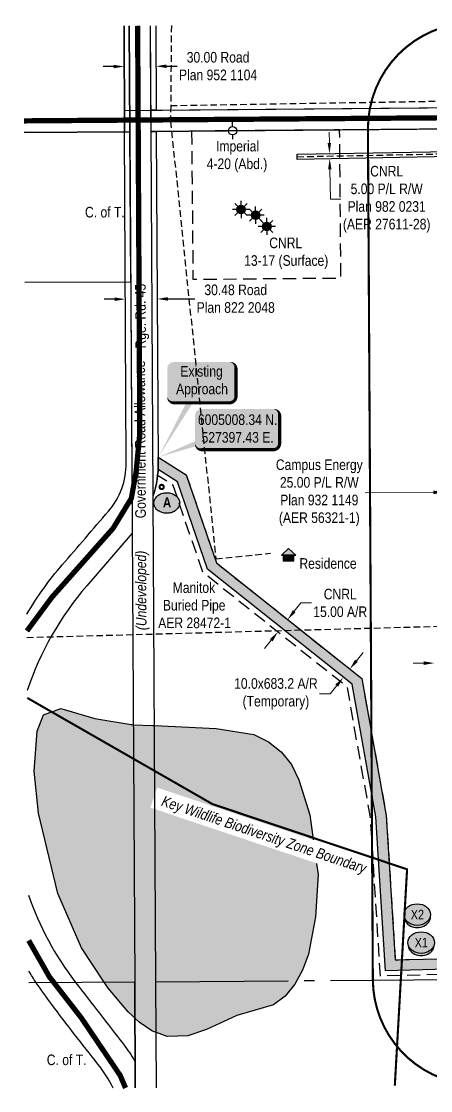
# Model space of a CAD drawing. Extents: x 526030 to 529979, y 6004414 to 6007217.
# Drawn here: x 527274 to 527661, y 6004414 to 6005424 of the extents above; entities that cross this region are included whole.
import ezdxf
from ezdxf.enums import TextEntityAlignment as Align

# ---------------------------------------------------------------- set-up
doc = ezdxf.new("R2010")
doc.units = 0
doc.header["$LTSCALE"] = 5
doc.header["$PDSIZE"] = 0.5
for name, pattern in [('DASHDOT2', [12.7, 6.35, -3.175, 0, -3.175]), ('foc-ACCESSROAD', [3.75, 2.5, -1.25]), ('foc-QUARTERLINE', [33, 25, -3, 2, -3]), ('foc-TIELINE', [1.875, 1.25, -0.625]), ('UG_PIPE', [1.875, 1.25, -0.625])]:
    doc.linetypes.add(name, pattern=pattern)
doc.layers.get('Defpoints').update_dxf_attribs({"color": 9})
for name, color, linetype in [('30', 20, 'Continuous'), ('AS-PIPE-UG', 44, 'UG_PIPE'), ('AS-PIPE-UG-T', 44, 'Continuous'), ('AS-RESIDENCE', 14, 'Continuous'), ('AS-ROADS', 254, 'Continuous'), ('AS-TELUS', 224, 'foc-TEL'), ('AS-WILDLIFE', 131, 'DASHDOT2'), ('CG-NOTES', 7, 'Continuous'), ('DETAIL-T', 7, 'Continuous'), ('F-AR', 190, 'foc-ACCESSROAD'), ('F-RW', 190, 'Continuous'), ('F-WS', 190, 'foc-ACCESSROAD'), ('F-WS-S', 190, 'Continuous'), ('L-ROAD-T', 7, 'Continuous'), ('L-SEC', 7, 'Continuous'), ('L-SECQ', 8, 'foc-QUARTERLINE'), ('L-TITLEDB', 4, 'Continuous'), ('L-TITLEDB-T', 4, 'Continuous'), ('P-BUFFER-YELLOW', 50, 'foc-TIELINE'), ('P-CROSSINGS', 250, 'Continuous'), ('P-TEMP-H', 41, 'Continuous'), ('P-TEMP_ACCESS ROAD', 46, 'Continuous'), ('T-WATER', 160, 'Continuous'), ('T-WATER-H', 133, 'Continuous')]:
    doc.layers.add(name, color=color, linetype=linetype)
for name, color, linetype, lineweight in [('F-AR-T', 190, 'Continuous', 9), ('F-RW-T', 190, 'Continuous', 9), ('F-WS-T', 190, 'Continuous', 9), ('P-TEMP-T', 46, 'Continuous', 18), ('T-TEXT', 48, 'Continuous', 18)]:
    doc.layers.add(name, color=color, linetype=linetype, lineweight=lineweight)
doc.styles.add('175L', font='ARIALN.TTF', dxfattribs={"height": 20})
doc.styles.add('240', font='ARIALN.TTF', dxfattribs={"height": 30})
doc.styles.add('80', font='ARIALN.TTF', dxfattribs={"height": 10})
doc.styles.add('80CG', font='ARIALN.TTF', dxfattribs={"height": 10})
doc.styles.add('80L', font='ARIALN.TTF', dxfattribs={"height": 10})
doc.styles.add('80LS', font='ARIALNI.TTF', dxfattribs={"height": 10})
doc.styles.add('BOLD', font='ARIALNB.TTF')
doc.styles.add('Crossing', font='ARIALN.TTF', dxfattribs={"height": 10})
doc.styles.add('foc-LtypeFont', font='ARIALN.TTF', dxfattribs={"height": 7.35})
doc.linetypes.add('foc-TEL', pattern='A,2,-1,["T",foc-LtypeFont,S=0.2,R=0,X=-0.425,Y=-0.75],-1.24,8', length=12.24)
doc.dimstyles.new('Compass 5 000', dxfattribs={"dimscale": 5, "dimtxt": 9, "dimasz": 2, "dimexe": 0.2, "dimexo": 0.0625, "dimgap": 0.5, "dimtad": 0, "dimtih": 1, "dimtoh": 1, "dimzin": 0, "dimdsep": 46, "dimtxsty": '80CG', "dimcen": 0.1, "dimse1": 1, "dimse2": 1, "dimclrd": 256, "dimclrt": 256, "dimaunit": 1, "dimadec": 4, "dimazin": 0, "dimtfac": 0.06, "dimtofl": 0, "dimtmove": 0, "dimatfit": 1, "dimfxl": 0.2, "dimtolj": 1, "dimtzin": 0, "dimlwd": -1, "dimarcsym": 0})

# ---------------------------------------------------------------- blocks, each defined once
blk = doc.blocks.new('*D372')
at = {"layer": 'Defpoints', "color": 0, "transparency": 16777216}
for p in [(527558.5, 6005299.2), (527558.6, 6005294.2), (527565.6, 6005294.3)]:
    blk.add_point(p, dxfattribs=at)
at = {"layer": 'F-RW-T', "transparency": 16777216}
for p, q in [((527565.3, 6005309.3), (527565.1, 6005319.3)), ((527565.7, 6005284.3), (527566.3, 6005256.1)), ((527566.3, 6005256.1), (527576.3, 6005256.1))]:
    blk.add_line(p, q, dxfattribs=at)
for points in [[(527566.9, 6005309.3), (527563.6, 6005309.3), (527565.5, 6005299.3)], [(527567.4, 6005284.3), (527564.1, 6005284.3), (527565.6, 6005294.3)]]:
    blk.add_solid(points, dxfattribs=at)
at = {"layer": 'F-RW-T', "transparency": 16777216, "insert": (527619.5, 6005256.1), "char_height": 10, "attachment_point": 5, "style": '80CG'}
blk.add_mtext('\\A1;CNRL\\P5.00 P/L R/W\\PPlan 982 0231\\P(AER 27611-28)', dxfattribs=at)
blk = doc.blocks.new('*D376')
at = {"layer": 'Defpoints', "color": 0, "transparency": 16777216}
for p in [(527371.4, 6005380.9), (527401.4, 6005381.7), (527401.4, 6005381)]:
    blk.add_point(p, dxfattribs=at)
at = {"layer": 'L-TITLEDB', "transparency": 16777216}
for p, q in [((527361.4, 6005381.5), (527351.4, 6005381.4)), ((527411.4, 6005381.7), (527421.4, 6005381.8))]:
    blk.add_line(p, q, dxfattribs=at)
for points in [[(527361.4, 6005383.1), (527361.4, 6005379.8), (527371.4, 6005381.5)], [(527411.3, 6005383.4), (527411.4, 6005380.1), (527401.4, 6005381.7)]]:
    blk.add_solid(points, dxfattribs=at)
at = {"layer": 'L-TITLEDB', "transparency": 16777216, "insert": (527460.1, 6005381.8), "char_height": 10, "attachment_point": 5, "style": '80CG'}
blk.add_mtext('\\A1;30.00 Road\\PPlan 952 1104', dxfattribs=at)
blk = doc.blocks.new('Gabd.15d85efd0b')
for p, q in [((-0.81, 0), (-1.62, 0)), ((0, 0.81), (0, 1.62)), ((1.62, 0), (0.81, 0)), ((0, -0.81), (0, -1.62))]:
    blk.add_line(p, q)
blk.add_circle((0, 0), 0.8)
blk = doc.blocks.new('GAS')
h = blk.add_hatch(color=255)
h.dxf.hatch_style = 1
edge = h.paths.add_edge_path()
edge.add_arc((0, 0), 0.9, 0, 360)
for p, q in [((-0.81, 0), (-1.62, 0)), ((-0.57, 0.57), (-1.14, 1.14)), ((0, 0.81), (0, 1.62)), ((0.57, 0.57), (1.14, 1.14)), ((1.62, 0), (0.81, 0)), ((-0.57, -0.57), (-1.14, -1.14)), ((0, -0.81), (0, -1.62)), ((1.14, -1.14), (0.57, -0.57))]:
    blk.add_line(p, q)
blk.add_circle((0, 0), 0.8)
blk = doc.blocks.new('*D384')
at = {"layer": 'Defpoints', "color": 0, "transparency": 16777216}
for p in [(527402.6, 6005161.9), (527372.9, 6005089.2), (527403.1, 6005089.4)]:
    blk.add_point(p, dxfattribs=at)
at = {"layer": 'L-TITLEDB-T', "transparency": 16777216}
for p, q in [((527362.4, 6005161.7), (527352.4, 6005161.6)), ((527412.6, 6005162), (527438.1, 6005162.1))]:
    blk.add_line(p, q, dxfattribs=at)
for points in [[(527362.4, 6005163.3), (527362.4, 6005160), (527372.4, 6005161.7)], [(527412.6, 6005163.6), (527412.7, 6005160.3), (527402.6, 6005161.9)]]:
    blk.add_solid(points, dxfattribs=at)
at = {"layer": 'L-TITLEDB-T', "transparency": 16777216, "insert": (527476.8, 6005162.1), "char_height": 10, "attachment_point": 5, "style": '80CG'}
blk.add_mtext('\\A1;30.48 Road\\PPlan 822 2048', dxfattribs=at)
blk = doc.blocks.new('*D386')
at = {"layer": 'Defpoints', "color": 0, "transparency": 16777216}
for p in [(527520.5, 6004863.3), (527525.9, 6004859), (527511.2, 6004851.6)]:
    blk.add_point(p, dxfattribs=at)
at = {"layer": 'F-AR-T', "transparency": 16777216}
for p, q in [((527532.1, 6004866.9), (527538.3, 6004874.7)), ((527538.3, 6004874.7), (527548.3, 6004874.7)), ((527510.3, 6004839.5), (527504.1, 6004831.6))]:
    blk.add_line(p, q, dxfattribs=at)
for points in [[(527530.8, 6004867.9), (527533.4, 6004865.8), (527525.9, 6004859)], [(527509, 6004840.5), (527511.7, 6004838.4), (527516.6, 6004847.3)]]:
    blk.add_solid(points, dxfattribs=at)
at = {"layer": 'F-AR-T', "transparency": 16777216, "insert": (527575.6, 6004874.7), "char_height": 10, "attachment_point": 5, "style": '80CG'}
blk.add_mtext('\\A1;CNRL\\P15.00 A/R', dxfattribs=at)
blk = doc.blocks.new('*D387')
at = {"layer": 'Defpoints', "color": 0, "transparency": 16777216}
for p in [(527664.6, 6004817.9), (527666.6, 6004471.1), (527676.7, 6004471.1)]:
    blk.add_point(p, dxfattribs=at)
at = {"layer": 'F-RW-T', "transparency": 16777216}
for p, q in [((527654.6, 6004817.8), (527644.6, 6004817.8)), ((527684.7, 6004818), (527853, 6004819))]:
    blk.add_line(p, q, dxfattribs=at)
for points in [[(527654.6, 6004819.5), (527654.6, 6004816.2), (527664.6, 6004817.9)], [(527684.7, 6004819.7), (527684.7, 6004816.3), (527674.7, 6004817.9)]]:
    blk.add_solid(points, dxfattribs=at)
at = {"layer": 'F-RW-T', "transparency": 16777216, "insert": (527896.2, 6004819), "char_height": 10, "attachment_point": 5, "style": '80CG'}
blk.add_mtext('\\A1;Campus Energy\\P10.06 P/L R/W\\P Plan 1439 NY\\P(AER 61081-4)', dxfattribs=at)
blk = doc.blocks.new('*D391')
at = {"layer": 'Defpoints', "color": 0, "transparency": 16777216}
for p in [(527673.7, 6004979.3), (527673.8, 6004969.4), (527698.8, 6004969.6)]:
    blk.add_point(p, dxfattribs=at)
at = {"layer": 'F-RW-T', "transparency": 16777216}
for p, q in [((527663.7, 6004979.2), (527599.1, 6004978.8)), ((527708.7, 6004979.5), (527718.7, 6004979.5))]:
    blk.add_line(p, q, dxfattribs=at)
for points in [[(527663.7, 6004980.9), (527663.7, 6004977.5), (527673.7, 6004979.3)], [(527708.7, 6004981.1), (527708.7, 6004977.8), (527698.7, 6004979.4)]]:
    blk.add_solid(points, dxfattribs=at)
at = {"layer": 'F-RW-T', "transparency": 16777216, "insert": (527555.8, 6004978.8), "char_height": 10, "attachment_point": 5, "style": '80CG'}
blk.add_mtext('\\A1;Campus Energy\\P25.00 P/L R/W\\PPlan 932 1149\\P(AER 56321-1)', dxfattribs=at)
blk = doc.blocks.new('res_occ')
for points in [[(0.1, 0.89), (-1.26, -0.37), (1.46, -0.37)], [(-0.9, -1.43), (1.1, -1.43), (1.1, -0.37), (-0.9, -0.37)]]:
    blk.add_hatch(color=14).paths.add_polyline_path(points)
at = {"color": 14}
for points in [[(0.1, 0.89), (-1.26, -0.37), (1.46, -0.37)], [(-0.9, -1.43), (1.1, -1.43), (1.1, -0.37), (-0.9, -0.37)]]:
    blk.add_lwpolyline(points, close=True, dxfattribs=at)
blk = doc.blocks.new('xing2')
h = blk.add_hatch(color=50)
h.dxf.hatch_style = 1
edge = h.paths.add_edge_path()
edge.add_ellipse((0, 0), major_axis=(-12.5, 0), ratio=0.816297, start_angle=0, end_angle=360)
h = blk.add_hatch(color=250)
h.dxf.hatch_style = 1
edge = h.paths.add_edge_path()
edge.add_ellipse((0, -2), major_axis=(-12.5, 0), ratio=0.816297, start_angle=0, end_angle=180)
edge.add_line((12.5, -2), (12.5, 0))
edge.add_ellipse((0, 0), major_axis=(-12.5, 0), ratio=0.816297, start_angle=0, end_angle=180, ccw=False)
edge.add_line((-12.5, 0), (-12.5, -2))
at = {"color": 250}
blk.add_ellipse((0, 0), major_axis=(-12.5, 0), ratio=0.816297, dxfattribs=at)
blk.add_ellipse((0, -2), major_axis=(-12.5, 0), ratio=0.816297, start_param=0, end_param=3.141593, dxfattribs=at)
at = {"color": 250, "style": 'Crossing'}
blk.add_attdef('CROSSING', text='', height=9, dxfattribs=at).set_placement((0.1, 0), align=Align.MIDDLE_CENTER)
at = {"color": 250, "style": 'Crossing', "flags": 1}
for tag, p in [('OWNER', (0.1, -12.5)), ('DESCRIPTION', (0.1, -25.8)), ('LOCATION', (0.1, -39.3)), ('DWG_REF', (0.1, -52.8))]:
    blk.add_attdef(tag, text='', height=9, dxfattribs=at).set_placement(p, align=Align.MIDDLE_CENTER)
blk = doc.blocks.new('*U473')
h = blk.add_hatch(color=255)
edge = h.paths.add_edge_path()
edge.add_line((-26.5, -20), (26.5, -20))
edge.add_arc((26.5, -14), 6, 270, 360)
edge.add_line((32.5, -14), (32.5, 12.5))
edge.add_arc((26.5, 12.5), 6, 0, 90)
edge.add_line((26.5, 18.5), (-26.5, 18.5))
edge.add_arc((-26.5, 12.5), 6, 90, 180)
edge.add_line((-32.5, 12.5), (-32.5, -14))
edge.add_arc((-26.5, -14), 6, 180, 270)
at = {"color": 1, "flags": 128}
blk.add_lwpolyline([(-26.5, -20, 3, 3, 0), (26.5, -20, 3, 3, 0.414214), (32.5, -14, 3, 3, 0), (32.5, 12.5, 3, 0, 0.414214), (26.5, 18.5, 0, 0, 0), (-26.5, 18.5, 0, 0, 0.414214), (-32.5, 12.5, 0, 0, 0), (-32.5, -14, 0, 3, 0.414214)], format="xyseb", close=True, dxfattribs=at)
for points in [[(-41, -71.5, 0, 7.5, 0), (0, 0, 0, 0, 0)], [(13.2, -7, 0, 7.5, 0), (0, 0, 0, 0, 0)]]:
    blk.add_lwpolyline(points, format="xyseb", dxfattribs=at)
at = {"color": 1, "style": '80'}
blk.add_attdef('ENTER_TEXT_001', (-26.8, -4.9), '', height=10, dxfattribs=at)
blk = doc.blocks.new('*U474')
h = blk.add_hatch(color=254)
edge = h.paths.add_edge_path()
edge.add_line((-34, -20), (34, -20))
edge.add_arc((34, -14), 6, 270, 360)
edge.add_line((40, -14), (40, 12.5))
edge.add_arc((34, 12.5), 6, 0, 90)
edge.add_line((34, 18.5), (-34, 18.5))
edge.add_arc((-34, 12.5), 6, 90, 180)
edge.add_line((-40, 12.5), (-40, -14))
edge.add_arc((-34, -14), 6, 180, 270)
at = {"color": 1, "flags": 128}
blk.add_lwpolyline([(-34, -20, 3, 3, 0), (34, -20, 3, 3, 0.414214), (40, -14, 3, 3, 0), (40, 12.5, 3, 0, 0.414214), (34, 18.5, 0, 0, 0), (-34, 18.5, 0, 0, 0.414214), (-40, 12.5, 0, 0, 0), (-40, -14, 0, 3, 0.414214)], format="xyseb", close=True, dxfattribs=at)
blk.add_lwpolyline([(-74.8, -27.1, 0, 10, 0), (0, 0, 5, 5, 0)], format="xyseb", dxfattribs=at)
at = {"color": 1, "style": '80'}
blk.add_attdef('ENTER_TEXT_001', (-36, -5), '', height=10, dxfattribs=at)
blk = doc.blocks.new('AA')
at = {"const_width": 4}
blk.add_lwpolyline([(-1, 0, 1), (1, 0, 1)], format="xyb", close=True, dxfattribs=at)
blk.add_circle((0, 0), 2)
blk = doc.blocks.new('Route_Letters')
h = blk.add_hatch(color=255)
h.dxf.hatch_style = 1
edge = h.paths.add_edge_path()
edge.add_ellipse((-0.1, 0.5), major_axis=(-12, 0), ratio=0.789318, start_angle=0, end_angle=360)
at = {"color": 5}
blk.add_open_spline([(-12.3, 0.5), (-12.3, -0.3), (-12.2, -1), (-11.7, -2.8), (-11.1, -3.9), (-9.6, -5.8), (-8.5, -6.7), (-6.2, -8), (-4.9, -8.5), (-2.1, -9.2), (-0.7, -9.3), (2.2, -9.1), (3.6, -8.8), (6.3, -7.9), (7.5, -7.2), (9.5, -5.6), (10.4, -4.6), (11.6, -2.5), (12, -1.4), (12.2, 0.9), (12, 2.1), (11.2, 4.3), (10.5, 5.4), (8.8, 7.2), (7.7, 8), (5.3, 9.2), (3.9, 9.7), (1.1, 10.2), (-0.4, 10.2), (-3.2, 9.9), (-4.6, 9.6), (-7.2, 8.5), (-8.3, 7.7), (-10.2, 6), (-11, 5), (-12, 2.9), (-12.3, 1.7), (-12.3, 0.5), (-12.3, 0.5), (-12.3, 0.5)], degree=3, knots=[0, 0, 0, 0, 0.219529, 0.219529, 0.575727, 0.575727, 0.931924, 0.931924, 1.288121, 1.288121, 1.644318, 1.644318, 2.000515, 2.000515, 2.356712, 2.356712, 2.712909, 2.712909, 3.069107, 3.069107, 3.425304, 3.425304, 3.781501, 3.781501, 4.137698, 4.137698, 4.493895, 4.493895, 4.850092, 4.850092, 5.20629, 5.20629, 5.562487, 5.562487, 5.918684, 5.918684, 6.274881, 6.274881, 6.283185, 6.283185, 6.283185, 6.283185], dxfattribs=at)
at = {"color": 14, "style": 'BOLD'}
blk.add_attdef('A', text='', height=9.5, dxfattribs=at).set_placement((0.2, 1), align=Align.MIDDLE)
blk = doc.blocks.new('*D488')
at = {"layer": 'Defpoints', "color": 0, "transparency": 16777216}
for p in [(527566.2, 6004827), (527560, 6004819.2), (527578.5, 6004804.5)]:
    blk.add_point(p, dxfattribs=at)
at = {"layer": 'P-TEMP-T', "transparency": 16777216}
for p, q in [((527590.9, 6004820.1), (527597.2, 6004828)), ((527572.3, 6004796.7), (527566.1, 6004788.8)), ((527566.1, 6004788.8), (527556.1, 6004788.8))]:
    blk.add_line(p, q, dxfattribs=at)
for points in [[(527589.6, 6004821.2), (527592.3, 6004819.1), (527584.7, 6004812.3)], [(527571, 6004797.7), (527573.6, 6004795.6), (527578.5, 6004804.5)]]:
    blk.add_solid(points, dxfattribs=at)
at = {"layer": 'P-TEMP-T', "transparency": 16777216, "insert": (527514.8, 6004788.8), "char_height": 10, "attachment_point": 5, "style": '80CG'}
blk.add_mtext('\\A1;10.0x683.2 A/R^J(Temporary)', dxfattribs=at)

msp = doc.modelspace()

# ---------------------------------------------------------------- hatches: boundary and pattern name
at = {"layer": 'P-TEMP-H'}
h = msp.add_hatch(color=256, dxfattribs=at)
h.dxf.hatch_style = 1
edge = h.paths.add_edge_path()
edge.add_line((527403.544, 6005012.378), (527430.066, 6004995.669))
edge.add_line((527430.066, 6004995.669), (527458.577, 6004912.518))
edge.add_line((527458.577, 6004912.518), (527596.027, 6004803.329))
edge.add_line((527596.027, 6004803.329), (527619.149, 6004673.771))
edge.add_line((527619.149, 6004673.771), (527627.645, 6004537.568))
edge.add_line((527627.645, 6004537.568), (527746.228, 6004540.566))
edge.add_line((527746.228, 6004540.566), (527746.286, 6004530.569))
edge.add_line((527746.286, 6004530.569), (527618.269, 6004527.333))
edge.add_line((527618.269, 6004527.333), (527609.208, 6004672.578))
edge.add_line((527609.208, 6004672.578), (527586.851, 6004797.853))
edge.add_line((527586.851, 6004797.853), (527450.07, 6004906.511))
edge.add_line((527450.07, 6004906.511), (527421.755, 6004989.092))
edge.add_line((527421.755, 6004989.092), (527403.404, 6005000.653))
edge.add_arc((527304.009, 6005006.355), 99.558, 356.716906, 360.506594)
edge.add_line((527403.563, 6005007.235), (527403.544, 6005012.378))
at = {"layer": 'T-WATER-H'}
h = msp.add_hatch(color=256, dxfattribs=at)
h.dxf.hatch_style = 1
h.paths.add_polyline_path([(527412.047, 6004465.288), (527401.746, 6004468.938), (527399.833, 6004469.617), (527397.442, 6004470.466), (527385.619, 6004478.694), (527381.552, 6004482.498), (527379.633, 6004484.292), (527375.157, 6004488.478), (527356.238, 6004510.708), (527352.358, 6004516.598), (527331.149, 6004548.792), (527308.654, 6004600.202), (527290.362, 6004676.175), (527286.287, 6004715.807), (527289.009, 6004753.596), (527295.081, 6004769.019), (527311.603, 6004775.082), (527343.476, 6004765.459), (527378.075, 6004759.895), (527378.598, 6004759.811), (527380.01, 6004759.745), (527398.201, 6004758.899), (527400.135, 6004758.809), (527458.328, 6004756.106), (527493.996, 6004750.41), (527507.917, 6004743.448), (527519.827, 6004734.187), (527529.497, 6004722.013), (527536.363, 6004707.519), (527546.784, 6004674.551), (527554.675, 6004618.281), (527552.366, 6004578.37), (527545.51, 6004543.094), (527539.915, 6004527.99), (527534.485, 6004518.013), (527532.699, 6004514.732), (527523.611, 6004503.192), (527512.616, 6004495.013), (527477.937, 6004485.095), (527449.061, 6004471.732), (527431.506, 6004465.762)])

# ---------------------------------------------------------------- linework, layer by layer
at = {"layer": '30', "color": 7, "linetype": 'Continuous'}
msp.add_arc((527304.009, 6005006.355), 99.558, 342.225814, 0.506594, dxfattribs=at)
at = {"layer": 'AS-PIPE-UG'}
for p, q in [((527415.925, 6005420.186), (527415.328, 6005344.635)), ((527415.328, 6005344.635), (528302.343, 6005359.027))]:
    msp.add_line(p, q, dxfattribs=at)
for points in [[(527415.328, 6005344.635), (527415.209, 6005329.626), (527457.989, 6004916.33), (527509.791, 6004921.639)], [(527279.441, 6004842.16), (527669.206, 6004852.723)]]:
    msp.add_lwpolyline(points, dxfattribs=at)
at = {"layer": 'AS-PIPE-UG', "flags": 128}
msp.add_lwpolyline([(527534.887, 6005296.298), (527696.869, 6005299.428)], dxfattribs=at)
at = {"layer": 'AS-ROADS', "const_width": 4.998, "flags": 128}
for points in [[(527279.407, 6004848.254), (527302.851, 6004879.911), (527360.866, 6004945.232), (527378.085, 6004973.548), (527382.621, 6004998.484), (527386.102, 6005034.69), (527384.069, 6005419.904)], [(527276.643, 6005330.122), (528302.475, 6005337.625)], [(527372.638, 6004416.554), (527367.563, 6004428.402), (527330.89, 6004482.662), (527300.567, 6004521.663), (527281.083, 6004555.897)]]:
    msp.add_lwpolyline(points, dxfattribs=at)
at = {"layer": 'AS-TELUS', "flags": 128}
for points in [[(527279.316, 6004864.062, -0.04384568), (527312.791, 6004910.766, -0.00000347), (527356.468, 6004961.349, 0.18146885), (527373.288, 6005007.167), (527371.695, 6005319.85), (527371.186, 6005419.789)], [(527360.996, 6004416.455, 0.046685), (527346.551, 6004439.122, -0.00766962), (527302.862, 6004495.514, -0.00766962), (527288.167, 6004516.006, -0.00983565), (527281.249, 6004526.923, -0.00983565)]]:
    msp.add_lwpolyline(points, format="xyb", dxfattribs=at)
msp.add_lwpolyline([(527371.593, 6005339.937), (528302.41, 6005348.229)], dxfattribs=at)
at = {"layer": 'AS-WILDLIFE', "const_width": 1.999, "flags": 128}
msp.add_lwpolyline([(527279.769, 6004785.009), (527454.89, 6004684.671), (527638.787, 6004623.134), (527627.194, 6004418.735)], dxfattribs=at)
at = {"layer": 'F-AR', "flags": 128}
msp.add_lwpolyline([(528307.438, 6004532.027), (527833.332, 6004527.771), (527613.581, 6004522.215), (527604.238, 6004671.982), (527582.263, 6004795.115), (527445.817, 6004903.507), (527417.6, 6004985.803), (527402.908, 6004995.059, 0.03563544), (527403.544, 6005012.378), (527430.066, 6004995.669), (527458.577, 6004912.518), (527596.027, 6004803.329), (527619.149, 6004673.771), (527627.645, 6004537.568), (527833.075, 6004542.762), (528307.345, 6004547.02)], format="xyb", dxfattribs=at)
at = {"layer": 'F-RW', "flags": 128}
msp.add_lwpolyline([(527534.842, 6005298.737), (527696.855, 6005301.647), (527696.887, 6005296.658), (527534.934, 6005293.741)], close=True, dxfattribs=at)
at = {"layer": 'F-WS', "flags": 128}
msp.add_lwpolyline([(527435.125, 6005320.4), (527436.366, 6005180.473), (527576.294, 6005181.714), (527575.053, 6005321.641)], close=True, dxfattribs=at)
at = {"layer": 'L-SEC'}
for p, q in [((527376.11, 6005419.833), (527376.656, 6005319.882)), ((527396.762, 6005320.062), (527396.217, 6005420.011)), ((527396.762, 6005320.062), (528202.493, 6005327.274)), ((527276.706, 6005319.245), (527376.656, 6005319.882)), ((527376.656, 6005319.882), (527381.262, 6004516.585)), ((527381.262, 6004516.585), (527381.838, 6004416.633)), ((527401.945, 6004416.806), (527401.37, 6004516.756))]:
    msp.add_line(p, q, dxfattribs=at)
at = {"layer": 'L-SECQ'}
msp.add_line((527401.37, 6004516.756), (528307.484, 6004524.518), dxfattribs=at)
at = {"layer": 'L-TITLEDB', "flags": 128}
for points in [[(527371.186, 6005419.789), (527371.695, 6005319.85), (527376.655, 6005319.882), (527376.144, 6005419.833)], [(527401.147, 6005420.055), (527401.585, 6005340.204), (527396.645, 6005340.16), (527396.237, 6005420.011)], [(528302.534, 6005328.094), (527396.762, 6005320.06), (527396.645, 6005340.16), (528302.41, 6005348.229)], [(527277.518, 6005177.629), (527377.491, 6005178.101), (527376.655, 6005319.883), (527276.706, 6005319.286)], [(527381.77, 6004416.633), (527381.262, 6004516.586), (527281.313, 6004515.855)]]:
    msp.add_lwpolyline(points, dxfattribs=at)
for points in [[(527279.316, 6004864.062, -0.04384568), (527312.791, 6004910.766, -0.00000347), (527356.468, 6004961.349, 0.18146885), (527373.288, 6005007.167), (527371.695, 6005319.85), (527376.655, 6005319.882)], [(527376.655, 6005319.882), (527378.939, 6004940.628), (527335.931, 6004890.919, 0.09617443), (527279.728, 6004792.175, 0.09617443)], [(527398.823, 6004976.184), (527396.762, 6005320.06), (527401.694, 6005320.103), (527403.574, 6005007.471, -0.07993629), (527398.823, 6004976.184)], [(527280.837, 6004598.8, 0.07900246), (527325.32, 6004516.302, 0.00008776), (527370.594, 6004457.822, -0.02761985), (527381.567, 6004441.975), (527381.717, 6004416.632)], [(527360.996, 6004416.455, 0.046685), (527346.551, 6004439.122, -0.00766962), (527302.862, 6004495.514, -0.00766962), (527288.167, 6004516.006, -0.00983565), (527281.249, 6004526.923, -0.00983565)]]:
    msp.add_lwpolyline(points, format="xyb", dxfattribs=at)
at = {"layer": 'T-WATER', "flags": 128}
msp.add_lwpolyline([(527552.985, 6004630.334), (527554.675, 6004618.281), (527552.366, 6004578.37), (527545.51, 6004543.094), (527539.915, 6004527.99), (527534.485, 6004518.013), (527532.699, 6004514.732), (527523.611, 6004503.192), (527512.616, 6004495.013), (527477.937, 6004485.095), (527449.061, 6004471.732), (527431.506, 6004465.762), (527412.047, 6004465.288), (527401.746, 6004468.938), (527399.833, 6004469.617), (527397.442, 6004470.466), (527385.619, 6004478.694), (527381.552, 6004482.498), (527379.633, 6004484.292), (527375.157, 6004488.478), (527356.238, 6004510.708), (527352.358, 6004516.598), (527331.149, 6004548.792), (527308.654, 6004600.202), (527290.362, 6004676.175), (527286.287, 6004715.807), (527289.009, 6004753.596), (527295.081, 6004769.019), (527311.603, 6004775.082), (527343.476, 6004765.459), (527378.075, 6004759.895), (527378.598, 6004759.811), (527380.01, 6004759.745), (527398.201, 6004758.899), (527400.135, 6004758.809), (527458.328, 6004756.106), (527493.996, 6004750.41), (527507.917, 6004743.448), (527519.827, 6004734.187), (527529.497, 6004722.013), (527536.363, 6004707.519), (527546.784, 6004674.551), (527550.679, 6004646.776)], dxfattribs=at)

# ---------------------------------------------------------------- block references
ref = msp.add_blockref('*U473', (527444.556, 6005083.823), dxfattribs=dict(xscale=0.99952, yscale=0.99952, zscale=0.99952))
ref.add_attrib('ENTER_TEXT_001', 'Existing', (527424.449, 6005088.542), dxfattribs={"color": 1, "height": 9.9952, "style": '80'})
ref.add_attrib('ENTER_TEXT_002', 'Approach', (527420.444, 6005071.883), dxfattribs={"color": 1, "height": 9.9952, "style": '80'})
at = {"layer": 'AS-RESIDENCE', "color": 3, "xscale": 4.9976, "yscale": 4.9976, "zscale": 4.9976}
msp.add_blockref('res_occ', (527526.299, 6004921.669), dxfattribs=at)
at = {"layer": 'CG-NOTES', "color": 3}
msp.add_blockref('AA', (527406.776, 6004984.314), dxfattribs=at)
msp.add_blockref('Route_Letters', (527411.681, 6004968.649), dxfattribs=at).add_auto_attribs({'A': 'A'})
at = {"layer": 'DETAIL-T', "color": 5}
ref = msp.add_blockref('*U474', (527478.336, 6005039.462), dxfattribs=dict(at, xscale=0.99952, yscale=0.99952, zscale=0.99952))
ref.add_attrib('ENTER_TEXT_001', '6005008.34 N.', (527441.058, 6005042.879), dxfattribs={"layer": '0', "color": 1, "height": 9.9952, "style": '80'})
ref.add_attrib('ENTER_TEXT_002', '527397.43 E.', (527444.532, 6005026.18), dxfattribs={"layer": '0', "color": 1, "height": 9.9952, "style": '80'})
at = {"layer": 'F-WS-S', "color": 3, "xscale": 4.9976, "yscale": 4.9976, "zscale": 4.9976}
for name, p in [('Gabd.15d85efd0b', (527473.836, 6005320.792)), ('GAS', (527481.782, 6005246.402)), ('GAS', (527481.782, 6005246.402)), ('GAS', (527495.646, 6005241.033)), ('GAS', (527506.214, 6005230.414))]:
    msp.add_blockref(name, p, dxfattribs=at)
at = {"layer": 'P-CROSSINGS', "color": 3}
for p, values in [((527648.422, 6004580.313), {'CROSSING': 'X2'}), ((527652.124, 6004553.862), {'CROSSING': 'X1'})]:
    msp.add_blockref('xing2', p, dxfattribs=at).add_auto_attribs(values)

# ---------------------------------------------------------------- texts
at = {"layer": 'AS-PIPE-UG-T', "insert": (527403.46, 6004894.243), "char_height": 9.9952, "attachment_point": 1, "style": '80CG'}
msp.add_mtext_dynamic_manual_height_columns('\\pi13.774;Manitok\\P\\pi4.45;Buried Pipe\\P\\pi0.065996;AER 28472-1', width=66.75075, gutter_width=50, heights=[0], dxfattribs=at)
at = {"layer": 'AS-RESIDENCE', "insert": (527536.991, 6004917.032), "char_height": 9.9952, "attachment_point": 1, "style": '80CG'}
msp.add_mtext_dynamic_manual_height_columns('Residence', width=53.72892, gutter_width=50, heights=[0], dxfattribs=at)
at = {"layer": 'F-WS-T', "char_height": 9.9952, "attachment_point": 1, "style": '80CG'}
for s, width, insert in [('\\pi8.9543;Imperial\\P\\pi0.12836;4-20 (Abd.)', 56.70982, (527449.241, 6005311.245)), ('\\pi24.406;CNRL\\P\\pi0.68256;13-17 (Surface)', 78.99495, (527484.099, 6005219.864))]:
    msp.add_mtext_dynamic_manual_height_columns(s, width=width, gutter_width=50, heights=[0], dxfattribs=dict(at, insert=insert))
at = {"layer": 'L-ROAD-T', "style": '80L'}
msp.add_text('Government Road Allowance', height=9.9952, rotation=90.328572, dxfattribs=at).set_placement((527386.431, 6005029.149), align=Align.MIDDLE_CENTER)
at = {"layer": 'L-ROAD-T', "insert": (527381.975, 6005115.07), "char_height": 9.9952, "attachment_point": 1, "rotation": 90.328572, "style": '80L'}
msp.add_mtext_dynamic_manual_height_columns('Rge. Rd. 45', width=60.75484, gutter_width=50, heights=[0], dxfattribs=at)
at = {"layer": 'L-TITLEDB-T', "char_height": 9.9952, "attachment_point": 1}
for gutter_width, insert, style in [(50, (527333.979, 6005248.905), '80L'), (100, (527297.855, 6004448.14), '175L')]:
    msp.add_mtext_dynamic_manual_height_columns('\\pi0.3315;C. of T.', width=36.68254, gutter_width=gutter_width, heights=[0], dxfattribs=dict(at, insert=insert, style=style))
at = {"layer": 'T-TEXT', "style": '80LS'}
msp.add_text('(Undeveloped)', height=9.9952, rotation=90.328572, dxfattribs=at).set_placement((527387.249, 6004886.558), align=Align.MIDDLE_CENTER)

# ---------------------------------------------------------------- dimensions: what is measured, and where the dimension line sits
at = {"layer": 'F-AR-T'}
dim = msp.add_aligned_dim(p1=(527511.172, 6004851.589), p2=(527520.498, 6004863.329), distance=-6.888, text='CNRL\\P15.00 A/R', dimstyle='Compass 5 000', dxfattribs=at)
dim.commit()
dim.dimension.update_dxf_attribs({"geometry": '*D386', "text_midpoint": (527575.613, 6004874.704)})
at = {"layer": 'F-RW-T'}
for base, p1, p2, angle, text, picture, middle in [((527565.555, 6005294.309), (527558.498, 6005299.162), (527558.59, 6005294.18), 271.062592, 'CNRL\\P5.00 P/L R/W\\PPlan 982 0231\\P(AER 27611-28)', '*D372', (527619.456, 6005256.1)), ((527673.74, 6004979.252), (527698.77, 6004969.573), (527673.797, 6004969.429), 180.330835, 'Campus Energy\\P25.00 P/L R/W\\PPlan 932 1149\\P(AER 56321-1)', '*D391', (527555.832, 6004978.821)), ((527664.608, 6004817.885), (527676.666, 6004471.131), (527666.608, 6004471.073), 180.330401, 'Campus Energy\\P10.06 P/L R/W\\P Plan 1439 NY\\P(AER 61081-4)', '*D387', (527896.212, 6004818.971))]:
    dim = msp.add_linear_dim(base=base, p1=p1, p2=p2, angle=angle, text=text, dimstyle='Compass 5 000', dxfattribs=at)
    dim.commit()
    dim.dimension.update_dxf_attribs({"geometry": picture, "text_midpoint": middle, "dimtype": 161})
at = {"layer": 'L-TITLEDB'}
dim = msp.add_aligned_dim(p1=(527371.384, 6005380.877), p2=(527401.361, 6005381.042), distance=0.63, text='30.00 Road\\PPlan 952 1104', dimstyle='Compass 5 000', dxfattribs=at)
dim.commit()
dim.dimension.update_dxf_attribs({"geometry": '*D376', "text_midpoint": (527460.082, 6005381.781)})
at = {"layer": 'L-TITLEDB-T'}
dim = msp.add_linear_dim(base=(527402.645, 6005161.906), p1=(527372.87, 6005089.198), p2=(527403.081, 6005089.38), angle=0.344542, text='30.48 Road\\PPlan 822 2048', dimstyle='Compass 5 000', dxfattribs=at)
dim.commit()
dim.dimension.update_dxf_attribs({"geometry": '*D384', "text_midpoint": (527476.838, 6005162.119), "dimtype": 161})
at = {"layer": 'P-TEMP-T'}
dim = msp.add_linear_dim(base=(527578.508, 6004804.481), p1=(527566.167, 6004827.049), p2=(527559.95, 6004819.223), angle=231.536606, text='10.0x683.2 A/R^J(Temporary)', dimstyle='Compass 5 000', dxfattribs=at)
dim.commit()
dim.dimension.update_dxf_attribs({"geometry": '*D488', "text_midpoint": (527514.772, 6004788.82), "dimtype": 161})

# ---------------------------------------------------------------- next in the draw order: texts
at = {"layer": 'AS-WILDLIFE', "insert": (527503.144, 6004654.498), "char_height": 9.9952, "attachment_point": 5, "rotation": 341.498625, "style": '240', "bg_fill": 2}
msp.add_mtext_dynamic_manual_height_columns('{\\fArial Narrow|b0|i1|c0|p34;Key Wildlife Biodiversity Zone Boundary}', width=209.9447, gutter_width=45, heights=[0], dxfattribs=at)

# ---------------------------------------------------------------- next in the draw order: linework, layer by layer
at = {"layer": 'F-AR', "flags": 128}
msp.add_lwpolyline([(528307.438, 6004532.027), (527833.332, 6004527.771), (527613.581, 6004522.215), (527604.238, 6004671.982), (527582.263, 6004795.115), (527445.817, 6004903.507), (527417.6, 6004985.803), (527402.908, 6004995.059, 0.03563544), (527403.544, 6005012.378), (527430.066, 6004995.669), (527458.577, 6004912.518), (527596.027, 6004803.329), (527619.149, 6004673.771), (527627.645, 6004537.568), (527833.075, 6004542.762), (528307.345, 6004547.02)], format="xyb", dxfattribs=at)
at = {"layer": 'L-SEC'}
msp.add_line((527401.37, 6004516.756), (527396.762, 6005320.062), dxfattribs=at)
at = {"layer": 'P-BUFFER-YELLOW', "ltscale": 2, "const_width": 1.999, "flags": 128}
msp.add_lwpolyline([(527727.216, 6004419.592, -0.00000366), (527727.215, 6004419.592), (527707.227, 6004419.421, -0.41503158), (527606.421, 6004518.792), (527601.782, 6005322.215, -0.41328297), (527700.838, 6005422.74), (527720.824, 6005422.919), (527740.813, 6005423.098, -0.41514378), (527841.658, 6005323.727), (527845.298, 6004693.595)], format="xyb", dxfattribs=at)
at = {"layer": 'P-TEMP_ACCESS ROAD', "flags": 128}
msp.add_lwpolyline([(527403.544, 6005012.378), (527430.066, 6004995.669), (527458.577, 6004912.518), (527596.027, 6004803.329), (527619.149, 6004673.771), (527627.645, 6004537.568), (527746.228, 6004540.566), (527746.286, 6004530.569), (527618.269, 6004527.333), (527609.208, 6004672.578), (527586.851, 6004797.853), (527450.07, 6004906.511), (527421.755, 6004989.092), (527403.404, 6005000.653, 0.01653714), (527403.563, 6005007.235)], format="xyb", close=True, dxfattribs=at)

doc.saveas('drawing.dxf')
